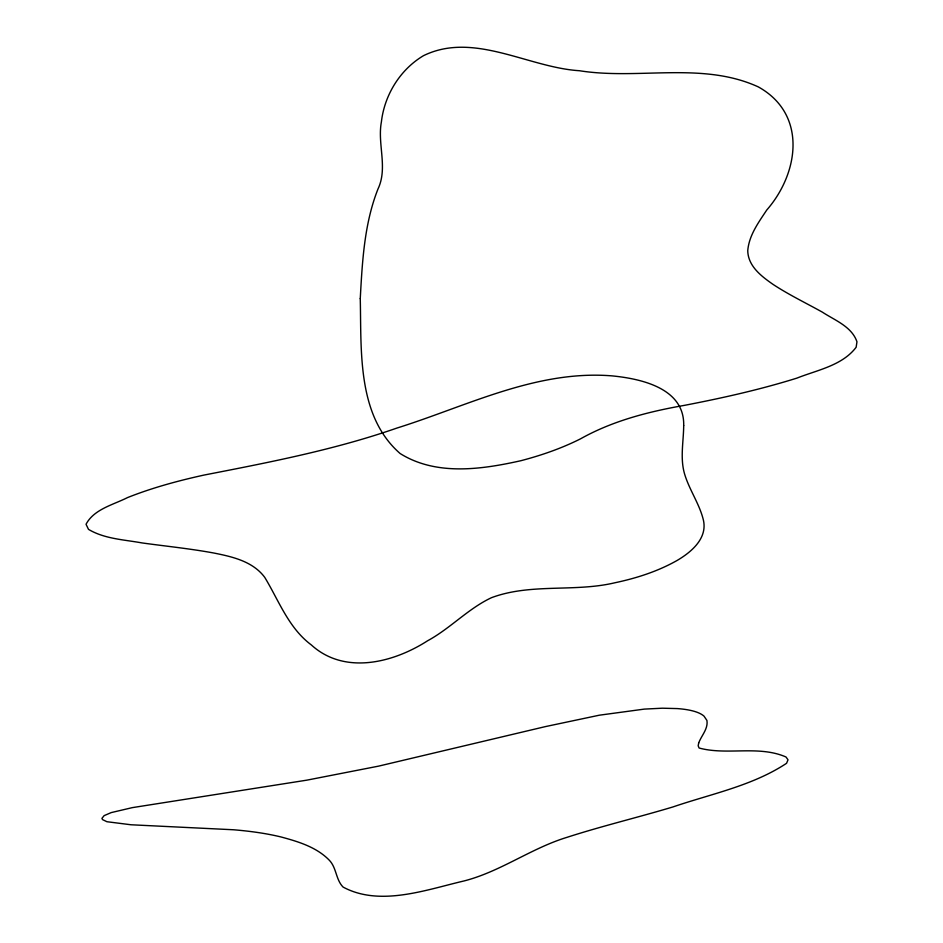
<?xml version="1.0" encoding="UTF-8"?>
<svg xmlns="http://www.w3.org/2000/svg" width="943" height="943" viewBox="0 0 943 943"><rect width="100%" height="100%" fill="white"/><g stroke="black" fill="none" stroke-linecap="round" stroke-linejoin="round"><path stroke-width="1.41" d="M360.261 298.577C361.511 350.82 356.808 415.698 400.127 453.524C436.232 476.097 481.543 469.508 520.925 460.703C541.412 455.339 561.545 448.385 580.487 438.86C612.514 420.861 648.348 411.69 684.3 405.384C722.232 398.076 760.011 389.648 796.906 378.119C817.227 370.033 842.264 365.613 856.138 347.26L856.963 341.79C851.812 326.561 834.779 320.29 822.343 312.133C805.9 302.974 788.878 294.794 773.13 284.444C761.531 276.37 748.035 266.232 747.752 250.685C749.013 235.314 758.502 222.501 766.742 210.041C798.992 173.099 807.373 114.233 758.384 86.933C702.287 61.201 638.6 80.167 579.438 70.725C528.163 67.542 473.704 31.178 423.501 55.672C400.103 69.582 384.496 94.96 381.396 121.871C377.224 144.067 388.044 167.736 378.025 188.895C364.246 223.644 362.289 261.683 360.261 298.577M683.699 425.505C683.569 442.22 679.679 459.371 685.113 475.673C690.087 491.103 699.812 504.646 703.502 520.536C707.344 538.771 691.042 552.292 677.027 560.507C657.719 571.423 636.395 578.236 614.765 582.798C574.24 592.404 530.862 582.974 491.456 597.697C468.034 608.718 450.271 628.486 427.568 640.792C393.49 662.693 344.631 675.306 311.32 644.929C288.523 627.92 278.939 600.762 264.759 577.387C252.854 561.321 232.273 556.688 213.766 553.011C190.003 548.626 165.933 546.233 142.016 542.92C124.004 539.644 104.567 538.948 88.501 529.365L86.037 524.273C93.982 509.173 113.195 504.823 127.47 497.609C152.165 487.779 177.909 480.824 203.841 475.107C268.885 462.424 334.176 449.929 396.92 428.063C467.091 406.079 536.437 369.762 611.983 375.868C641.228 378.732 684.606 388.221 683.699 425.505M698.692 742.954L698.174 745.807L699.093 748.011C726.959 755.626 758.585 745.029 786.002 756.993L788.018 759.81L786.568 763.288C752.561 785.802 711.14 793.876 672.96 806.937C637.786 817.498 602.011 826.021 567.061 837.313C531.157 848.24 500.568 871.603 464.015 880.962C426.26 889.732 379.97 906.954 343.087 887.068C335.661 879.571 336.639 867.477 329.048 859.969C316.329 847.038 298.236 841.604 281.191 837.007A688.39 143.124 -16 0 0 233.581 829.769L131.042 824.771L106.913 821.718L102.539 819.597L101.938 818.371L104.143 815.624L111.227 812.595L132.326 807.632L306.852 780.156L378.567 766.14L545.337 726.617L599.359 715.195L644.352 709.101L662.328 708.205L677.286 708.582A195.672 40.679 -16 0 1 704.044 716.173L706.932 720.464C708.276 728.927 701.451 735.516 698.692 742.954"/></g></svg>
